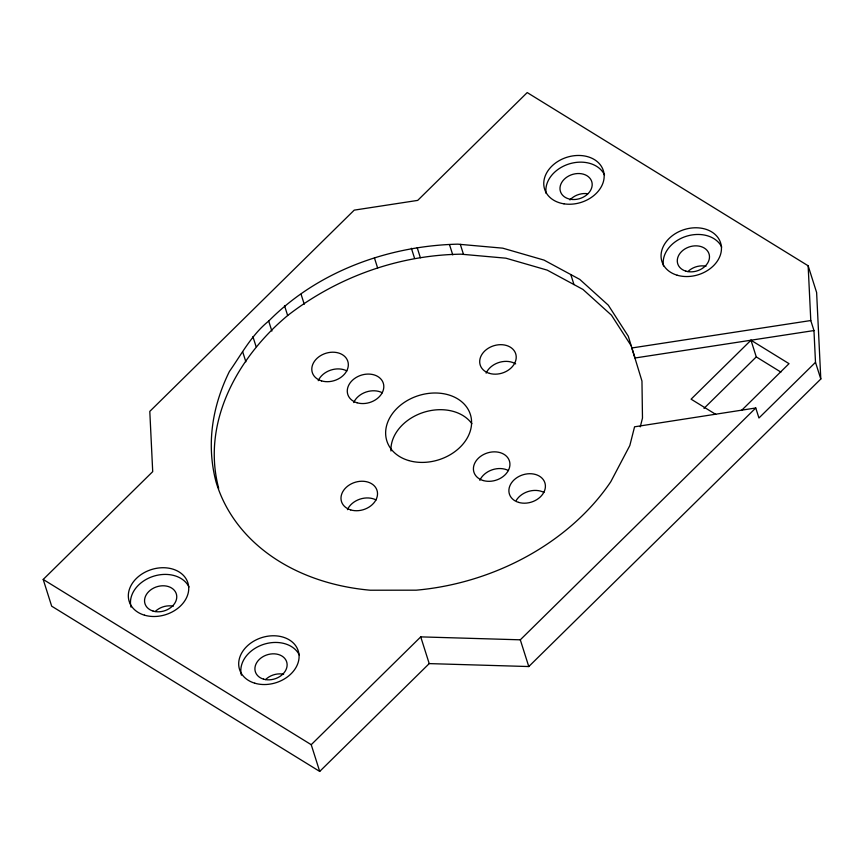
<?xml version="1.0" encoding="UTF-8"?>
<svg xmlns="http://www.w3.org/2000/svg" width="864" height="864" viewBox="0 0 864 864"><rect width="100%" height="100%" fill="white"/><g stroke="black" fill="none" stroke-linecap="round" stroke-linejoin="round"><path stroke-width="1.3" d="M640.278 426.838L642.481 418.09L641.963 381.067L628.279 336.204L608.299 305.176L579.766 279.396L544.018 260.096L502.718 248.162L457.812 244.156C388.422 245.83 317.909 271.242 268.693 321.073C251.759 334.681 241.661 353.981 229.403 371.477C212.306 406.22 206.064 444.323 216.097 482.123A219.024 168.275 -17.6 0 0 370.278 590.22L416.21 590.177A219.024 168.275 -17.6 0 0 610.794 481.712L629.824 445.543L634.565 426.805L755.762 407.981L758.948 418.003L815.497 362.329L813.964 330.556L810.788 320.533L808.142 265.777L527.213 92.578L417.701 200.394L354.218 210.136L149.796 411.394L152.712 471.636L43.2 579.452L51.678 606.172L319.702 771.422L429.214 663.606L528.779 666.544L820.8 379.026L816.62 292.507L808.142 265.777M631.465 346.226L611.474 315.198L582.941 289.418L547.193 270.119L505.894 258.185L460.987 254.178C398.272 255.107 337.1 277.15 287.658 315.533C237.913 356.962 201.182 422.323 218.689 488.3M319.702 771.422L311.224 744.692L420.736 636.876L520.301 639.814L755.762 407.981M741.506 410.465L789.026 363.668L750.978 340.211L691.092 399.168L715.716 414.353M703.998 408.38L756.27 356.908L750.978 340.211M810.788 320.533L631.832 347.976L635.008 357.998L813.964 330.556M756.27 356.908L780.894 372.092M43.2 579.452L311.224 744.692M815.497 362.329L820.8 379.026M570.802 274.558L573.977 284.58M460.318 244.372L463.493 254.394M449.582 244.879L452.768 254.902M417.215 247.741L420.39 257.764M411.383 248.26L414.558 258.282M520.301 639.814L528.779 666.544M374.447 257.958L377.622 267.98M420.736 636.876L429.214 663.606M301.082 294.268L304.247 304.236M284.494 305.575L287.658 315.533M268.693 321.073L271.879 331.074M252.904 336.614L256.09 346.615M242.676 351.767L245.862 361.789M131.026 607.111A30.791 23.652 -17.6 0 1 152.485 576.58A30.791 23.652 -17.6 0 1 189 586.991M516.283 500.332A18.619 14.299 -17.6 0 1 543.953 492.426M155.185 611.55A16.427 12.625 -17.6 0 1 173.264 606.215M687.906 271.588A16.427 12.625 -17.6 0 1 705.985 266.252M569.959 199.93A16.427 12.625 -17.6 0 1 587.758 193.752M265.55 679.59A16.427 12.625 -17.6 0 1 283.63 674.255M241.391 675.151A30.791 23.652 -17.6 0 1 262.85 644.62A30.791 23.652 -17.6 0 1 299.365 655.042M479.844 480.33A18.619 14.299 -17.6 0 1 508.486 470.556M347.436 509.684A18.619 14.299 -17.6 0 1 376.11 499.975M486.13 373.151A18.619 14.299 -17.6 0 1 515.668 363.895M353.711 402.559A18.619 14.299 -17.6 0 1 382.352 392.785M318.233 380.689A18.619 14.299 -17.6 0 1 346.874 370.915M390.96 450.986A43.805 33.653 -17.6 0 1 422.734 412.636A43.805 33.653 -17.6 0 1 471.874 423.673M663.487 265.95A30.791 23.652 -17.6 0 1 685.984 236.38A30.791 23.652 -17.6 0 1 721.732 247.05M546.145 193.439A30.791 23.652 -17.6 0 1 568.922 163.987A30.791 23.652 -17.6 0 1 604.519 174.917M563.976 203.828A30.791 23.652 -17.6 0 0 603.644 171.731A30.791 23.652 -17.6 0 0 554.267 163.987A30.791 23.652 -17.6 0 0 563.976 203.828M570.758 199.325A16.427 12.625 -17.6 0 0 591.916 182.196A16.427 12.625 -17.6 0 0 565.574 178.07A16.427 12.625 -17.6 0 0 570.758 199.325M144.439 615.168A30.791 23.652 -17.6 0 0 188.719 587.477A30.791 23.652 -17.6 0 0 142.441 573.685A30.791 23.652 -17.6 0 0 144.439 615.168M518.627 502.394A18.619 14.299 -17.6 0 0 545.4 485.654A18.619 14.299 -17.6 0 0 517.417 477.317A18.619 14.299 -17.6 0 0 518.627 502.394M254.804 683.208A30.791 23.652 -17.6 0 0 299.074 655.528A30.791 23.652 -17.6 0 0 252.806 641.725A30.791 23.652 -17.6 0 0 254.804 683.208M677.171 275.216A30.791 23.652 -17.6 0 0 721.44 247.536A30.791 23.652 -17.6 0 0 675.162 233.734A30.791 23.652 -17.6 0 0 677.171 275.216M153.133 611.096A16.427 12.625 -17.6 0 0 176.753 596.322A16.427 12.625 -17.6 0 0 152.064 588.956A16.427 12.625 -17.6 0 0 153.133 611.096M685.865 271.145A16.427 12.625 -17.6 0 0 709.484 256.381A16.427 12.625 -17.6 0 0 684.796 249.016A16.427 12.625 -17.6 0 0 685.865 271.145M263.498 679.136A16.427 12.625 -17.6 0 0 287.118 664.362A16.427 12.625 -17.6 0 0 262.429 656.996A16.427 12.625 -17.6 0 0 263.498 679.136M483.16 480.524A18.619 14.299 -17.6 0 0 509.922 463.784A18.619 14.299 -17.6 0 0 481.939 455.447A18.619 14.299 -17.6 0 0 483.16 480.524M350.687 509.911A18.619 14.299 -17.6 0 0 377.514 493.236A18.619 14.299 -17.6 0 0 349.574 484.812A18.619 14.299 -17.6 0 0 350.687 509.911M489.445 373.367A18.619 14.299 -17.6 0 0 516.218 356.627A18.619 14.299 -17.6 0 0 488.236 348.278A18.619 14.299 -17.6 0 0 489.445 373.367M357.026 402.764A18.619 14.299 -17.6 0 0 383.8 386.024A18.619 14.299 -17.6 0 0 355.817 377.676A18.619 14.299 -17.6 0 0 357.026 402.764M321.548 380.894A18.619 14.299 -17.6 0 0 348.322 364.154A18.619 14.299 -17.6 0 0 320.339 355.806A18.619 14.299 -17.6 0 0 321.548 380.894M408.564 460.512A43.805 33.653 -17.6 0 0 471.56 421.124A43.805 33.653 -17.6 0 0 405.713 401.49A43.805 33.653 -17.6 0 0 408.564 460.512"/></g></svg>
